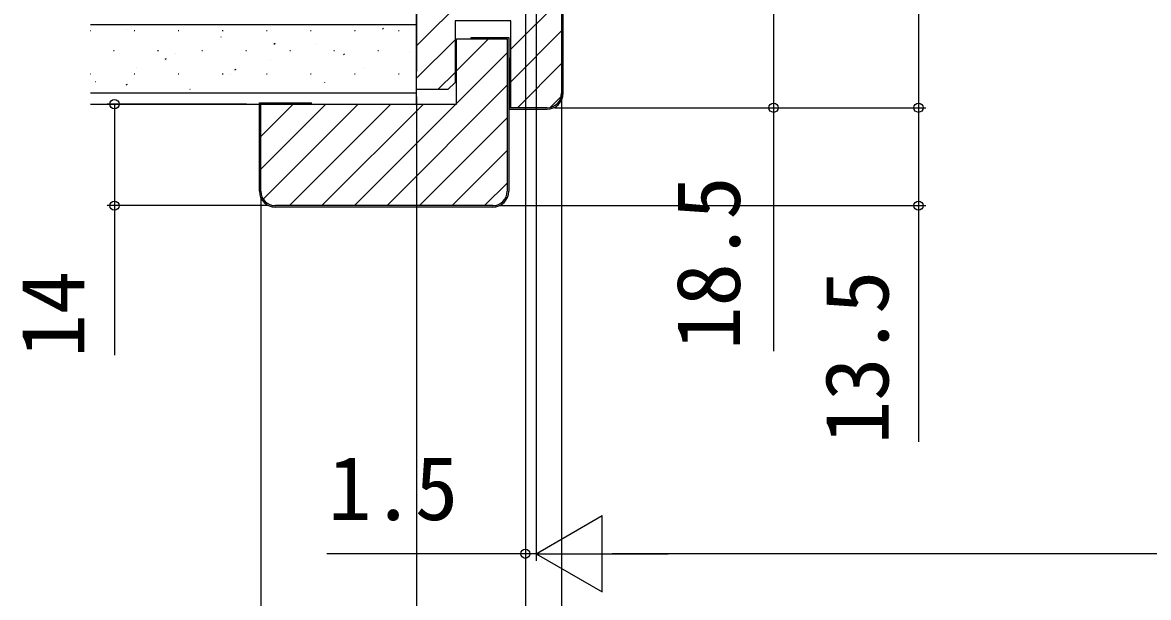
# Model space of a CAD drawing. Units: millimetres, scale not verified. Extents: x -525 to 525, y -783 to 779.
# Drawn here: x -157.5 to -2.1, y 131 to 210.3 of the extents above; entities that cross this region are included whole.
import ezdxf
from ezdxf.enums import TextEntityAlignment as Align

# ---------------------------------------------------------------- set-up
doc = ezdxf.new("R2010")
doc.units = ezdxf.units.MM
doc.header["$LTSCALE"] = 4
for name, color, linetype in [('0-8_YKK_D', 6, 'Continuous'), ('0-A_YSS_K', 3, 'Continuous'), ('0-B_YSS_KE', 3, 'Continuous')]:
    doc.layers.add(name, color=color, linetype=linetype)
doc.styles.add('ＭＳ ゴシック', font='')
doc.styles.get('ＭＳ ゴシック').set_extended_font_data('MS Gothic')

msp = doc.modelspace()

# ---------------------------------------------------------------- linework, layer by layer
at = {"layer": '0-8_YKK_D'}
for p, q in [((-33.85, 265.018), (-33.85, 198.518)), ((-83.1, 257.018), (-83.1, 116.019)), ((-86.6, 223.018), (-86.6, 136.019)), ((-86.6, 222.018), (-86.6, 136.019)), ((-88.1, 218.018), (-88.1, 116.019)), ((-88.1, 218.018), (-88.1, 116.019)), ((-88.1, 218.018), (-88.1, 136.019)), ((-126.6, 199.018), (-145.8, 199.018)), ((-103.1, 200.018), (-103.1, 91.019)), ((-103.1, 200.018), (-103.1, 116.019)), ((-103.1, 199.018), (-103.1, 91.019)), ((-84.1, 198.518), (-32.85, 198.518)), ((-84.012, 198.518), (-32.85, 198.518)), ((-84.012, 198.518), (-52.85, 198.518)), ((-123.6, 185.018), (-145.8, 185.018)), ((-124.6, 186.018), (-124.6, 91.019)), ((-91.6, 185.018), (-32.85, 185.018)), ((-86.6, 137.019), (-77.507, 142.269)), ((-77.507, 131.769), (-77.507, 142.269)), ((-88.1, 137.019), (-115.473, 137.019)), ((-86.6, 137.019), (-88.1, 137.019)), ((-86.6, 137.019), (-84.05, 137.019)), ((-86.6, 137.019), (-77.507, 131.769)), ((-86.6, 137.019), (-68.413, 137.019)), ((105.4, 137.019), (-76.1, 137.019))]:
    msp.add_line(p, q, dxfattribs=at)
for points in [[(-53.85, 217.018), (-53.85, 198.518), (-53.85, 164.968)], [(-144.8, 199.018), (-144.8, 185.018), (-144.8, 164.4)], [(-33.85, 198.518), (-33.85, 185.018), (-33.85, 152.468)]]:
    msp.add_lwpolyline(points, dxfattribs=at)
for centre in [(-144.8, 199.018), (-53.85, 198.518), (-33.85, 198.518), (-33.85, 198.518), (-144.8, 185.018), (-33.85, 185.018), (-88.1, 137.019)]:
    msp.add_circle(centre, 0.637, dxfattribs=at)
at = {"layer": '0-A_YSS_K'}
for p, q in [((-103.1, 279.518), (-103.1, 203.518)), ((-103.1, 207.071), (-88.1, 222.071)), ((-90.1, 206.6), (-83.1, 213.6)), ((-148.1, 210.018), (-103.1, 210.018)), ((-148.1, 209.178), (-148.055, 209.178)), ((-143.113, 209.341), (-143.094, 209.347)), ((-142.075, 209.178), (-141.975, 209.178)), ((-135.995, 209.178), (-135.895, 209.178)), ((-130.094, 208.269), (-130.075, 208.276)), ((-129.915, 209.178), (-129.815, 209.178)), ((-123.835, 209.178), (-123.735, 209.178)), ((-117.755, 209.178), (-117.655, 209.178)), ((-111.675, 209.178), (-111.575, 209.178)), ((-111.495, 209.173), (-111.476, 209.18)), ((-107.828, 209.385), (-107.662, 209.495)), ((-105.595, 209.178), (-105.495, 209.178)), ((-90.1, 202.11), (-83.1, 209.11)), ((-122.812, 207.303), (-122.646, 207.413)), ((-117.076, 207.197), (-117.057, 207.204)), ((-103.1, 202.581), (-97.8, 207.881)), ((-97.6, 203.59), (-93.172, 208.018)), ((-144.925, 206.428), (-144.825, 206.428)), ((-138.845, 206.428), (-138.745, 206.428)), ((-137.796, 205.221), (-137.629, 205.331)), ((-136.335, 206.059), (-136.316, 206.066)), ((-132.765, 206.428), (-132.665, 206.428)), ((-126.685, 206.428), (-126.585, 206.428)), ((-120.605, 206.428), (-120.505, 206.428)), ((-114.525, 206.428), (-114.425, 206.428)), ((-113.207, 205.825), (-113.04, 205.935)), ((-108.445, 206.428), (-108.345, 206.428)), ((-104.057, 206.125), (-104.038, 206.132)), ((-97.6, 199.1), (-90.6, 206.1)), ((-141.821, 204.116), (-141.802, 204.123)), ((-128.191, 203.743), (-128.024, 203.853)), ((-123.316, 204.987), (-123.297, 204.994)), ((-110.298, 203.915), (-110.279, 203.922)), ((-89.202, 198.518), (-83.1, 204.62)), ((-148.1, 203.198), (-148.055, 203.198)), ((-147.401, 202.14), (-147.382, 202.147)), ((-142.075, 203.198), (-141.975, 203.198)), ((-135.995, 203.198), (-135.895, 203.198)), ((-129.915, 203.198), (-129.815, 203.198)), ((-128.802, 203.045), (-128.783, 203.051)), ((-123.835, 203.198), (-123.735, 203.198)), ((-117.755, 203.198), (-117.655, 203.198)), ((-111.675, 203.198), (-111.575, 203.198)), ((-105.595, 203.198), (-105.495, 203.198)), ((-100.172, 201.018), (-97.8, 203.39)), ((-103.1, 200.518), (-148.1, 200.518)), ((-143.175, 201.661), (-143.008, 201.771)), ((-134.383, 201.068), (-134.364, 201.075)), ((-115.784, 201.973), (-115.765, 201.979)), ((-107.192, 185.018), (-90.6, 201.61)), ((-124.6, 194.551), (-120.133, 199.018)), ((-124.6, 190.061), (-115.643, 199.018)), ((-124.263, 185.907), (-111.152, 199.018)), ((-120.662, 185.018), (-106.662, 199.018)), ((-116.172, 185.018), (-102.172, 199.018)), ((-111.682, 185.018), (-97.682, 199.018)), ((-84.664, 198.566), (-83.148, 200.082)), ((-102.702, 185.018), (-90.6, 197.12)), ((-98.212, 185.018), (-90.6, 192.63)), ((-93.722, 185.018), (-90.6, 188.14))]:
    msp.add_line(p, q, dxfattribs=at)
msp.add_lwpolyline([(-148.1, 199.018), (-103.1, 199.018), (-103.1, 211.518)], dxfattribs=at)
at = {"layer": '0-B_YSS_KE'}
for p, q in [((-83.1, 216.018), (-83.1, 200.518)), ((-82.9, 200.518), (-82.9, 216.018)), ((-95.6, 208.018), (-95.6, 208.218)), ((-117.6, 199.018), (-117.6, 199.218)), ((-92.6, 185.018), (-122.6, 185.018)), ((-92.6, 184.818), (-122.6, 184.818))]:
    msp.add_line(p, q, dxfattribs=at)
for points in [[(-85.1, 198.518), (-90.1, 198.518), (-90.1, 205.518), (-90.1, 210.518), (-97.8, 210.518), (-97.8, 202.018), (-98.8, 201.018), (-103.1, 201.018), (-103.1, 265.018), (-90.1, 265.018), (-83.1, 265.018), (-83.1, 258.018)], [(-95.6, 208.218), (-90.4, 208.218), (-90.4, 187.018)], [(-124.6, 187.018), (-124.6, 199.018), (-97.6, 199.018), (-97.6, 208.018), (-90.6, 208.018), (-90.6, 187.018)], [(-90.1, 205.318), (-90.3, 205.318), (-90.3, 198.318), (-85.1, 198.318)], [(-124.8, 187.018), (-124.8, 199.218), (-117.6, 199.218)]]:
    msp.add_lwpolyline(points, dxfattribs=at)
for centre, radius, start, end in [((-85.1, 200.518), 2, 270, 0), ((-85.1, 200.518), 2.2, 270, 360), ((-122.6, 187.018), 2.2, 180, 270), ((-122.6, 187.018), 2, 180, 270), ((-92.6, 187.018), 2, 270, 0), ((-92.6, 187.018), 2.2, 270, 0)]:
    msp.add_arc(centre, radius, start, end, dxfattribs=at)

# ---------------------------------------------------------------- texts
at = {"layer": '0-8_YKK_D', "style": 'ＭＳ ゴシック'}
for s, p in [('18.5', (-55.85, 165.127)), ('14', (-146.3, 164.059)), ('13.5', (-35.35, 152.127))]:
    msp.add_text(s, height=8.798, rotation=90, dxfattribs=at).set_placement(p, align=Align.BOTTOM_LEFT)
msp.add_text('1.5', height=8.798, dxfattribs=at).set_placement((-115.314, 139.019), align=Align.BOTTOM_LEFT)

doc.saveas('drawing.dxf')
